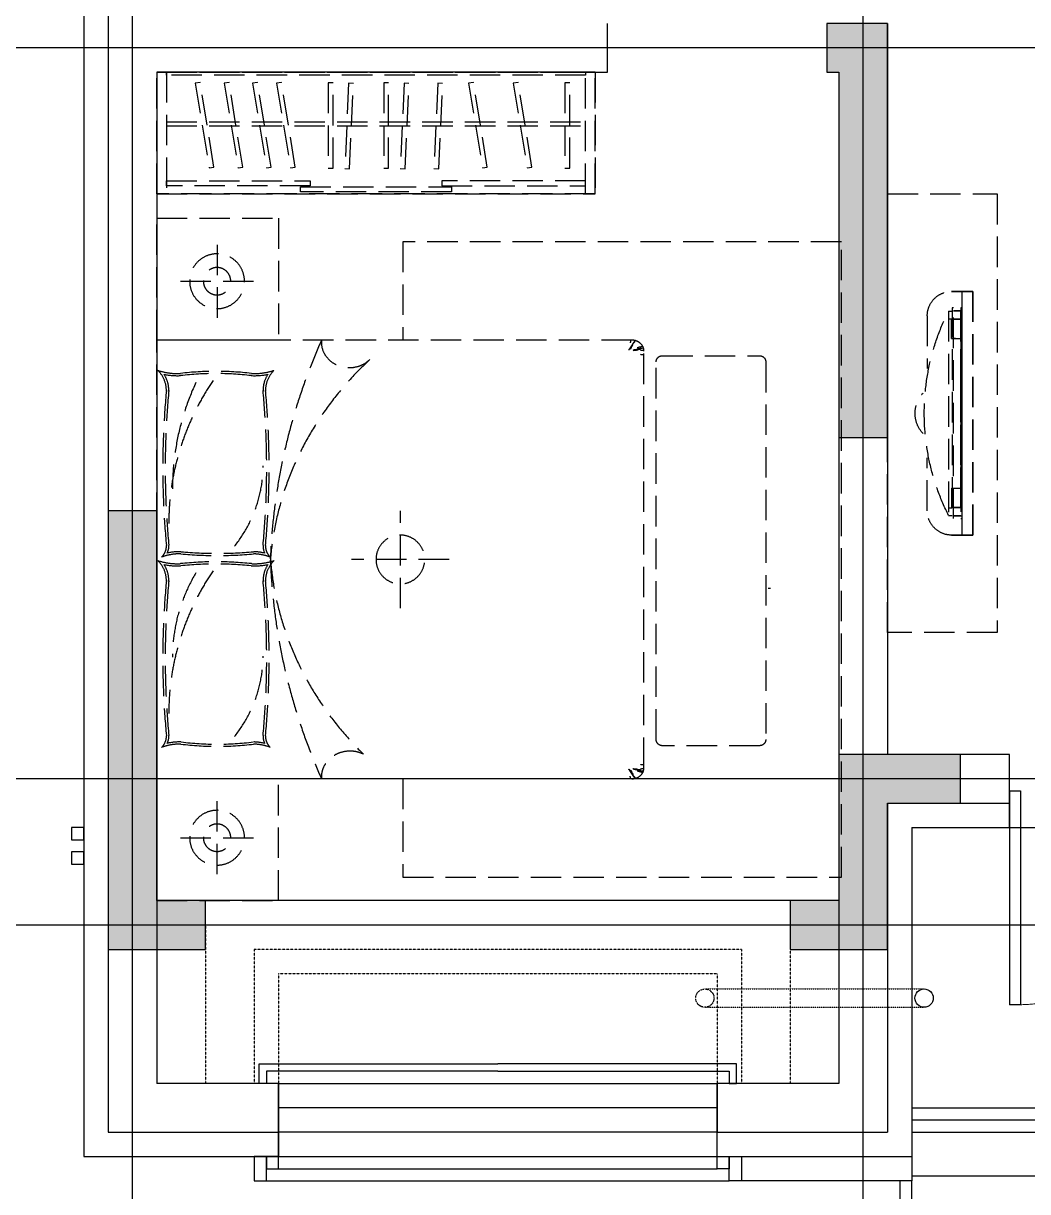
# Model space of a CAD drawing. Header units: millimetres. Extents: x -28014 to 297841, y -81741 to 47579.
# Drawn here: x 225741 to 229864, y -32653 to -27859 of the extents above; entities that cross this region are included whole.
import ezdxf

# ---------------------------------------------------------------- set-up
doc = ezdxf.new("R2010")
doc.units = ezdxf.units.MM
doc.header["$MEASUREMENT"] = 0
for name, pattern in [('__DASH', [0.35, 0.25, -0.1]), ('DASH', [0.35, 0.25, -0.1]), ('DOTE', [2.42, 2, -0.2, 0.02, -0.2])]:
    doc.linetypes.add(name, pattern=pattern)
for name, color, linetype in [('A-墙体-面层', 6, 'Continuous'), ('A-楼面-下部', 23, 'Continuous'), ('A-楼面-装饰', 41, 'Continuous'), ('A-结构-墙体', 171, 'Continuous'), ('A-给排水-设备', 132, 'Continuous'), ('A-轴网-轴网', 1, 'DOTE'), ('AR9-剪力墙（柱）填充', 250, 'Continuous'), ('AR9-剪力墙（柱）线', 6, 'Continuous'), ('AR9-墙线', 160, 'Continuous'), ('AR9-建筑幕墙（窗）', 12, 'Continuous'), ('AR9-阳台栏杆（天花隐）', 12, 'Continuous'), ('FC-平面高差线', 144, 'Continuous'), ('FF-活动家具', 51, 'Continuous'), ('FF-门', 20, 'Continuous'), ('SURFACE', 6, 'Continuous'), ('装饰', 152, 'Continuous')]:
    doc.layers.add(name, color=color, linetype=linetype)
doc.layers.add('A-注释-参考', color=242, linetype='Continuous', plot=False)

# ---------------------------------------------------------------- blocks, each defined once
blk = doc.blocks.new('1800电视柜')
at = {"layer": 'FF-活动家具', "linetype": '__DASH', "ltscale": 500}
for p, q in [((500, -163), (716.6, -163)), ((1300, -163), (1083.4, -163)), ((480.5, -250.7), (1319.5, -250.7)), ((480.5, -250.7), (480.5, -265.7)), ((512.3, -250.7), (512.3, -265.7)), ((592.8, -263), (512.3, -263)), ((1207.2, -263), (1287.7, -263)), ((1287.7, -250.7), (1287.7, -265.7)), ((1319.5, -250.7), (1319.5, -265.7)), ((1400, -306.4), (400, -306.4))]:
    blk.add_line(p, q, dxfattribs=at)
for points in [[(0, 0), (0, -450), (1800, -450), (1800, 0)], [(1332.5, -305.7), (467.5, -305.7), (467.5, -300.7), (1332.5, -300.7)]]:
    blk.add_lwpolyline(points, close=True, dxfattribs=at)
for points in [[(1400, -263), (1400, -350), (400, -350), (400, -263)], [(400, -263), (400, -350), (1400, -350), (1400, -263)]]:
    blk.add_lwpolyline(points, dxfattribs=at)
for centre, radius, start, end in [((900, -234), 121.2, 46.3591, 133.6409), ((500, -263), 100, 90, 180), ((900, -1080.6), 929.9, 63.1842, 116.8158), ((1300, -263), 100, 0, 90)]:
    blk.add_arc(centre, radius, start, end, dxfattribs=at)
for points, invisible_edges in [([(400, -344.2, -63), (400, -279, -73), (400, -306.4, -79.5), (400, -344.2, -63)], 13), ([(400, -279, 2.6), (400, -347, -21.2), (400, -306.4, 9.2), (400, -279, 2.6)], 11), ([(592.8, -263, -70.4), (592.8, -279, 2.6), (592.8, -263), (592.8, -263, -70.4)], 9), ([(592.8, -279, -73), (592.8, -279, 2.6), (592.8, -263, -70.4), (592.8, -279, -73)], 11), ([(592.8, -344.2, -63), (592.8, -279, -73), (592.8, -306.4, -79.5), (592.8, -344.2, -63)], 13), ([(1207.2, -344.2, -63), (1207.2, -263), (1207.2, -306.4, -79.5), (1207.2, -344.2, -63)], 13), ([(400, -306.4, 9.2), (400, -344.2, -7.4), (400, -333, 18.3), (400, -306.4, 9.2)], 11), ([(400, -344.2, -63), (400, -306.4, -79.5), (400, -333, -88.7), (400, -344.2, -63)], 13), ([(400, -333.4, -88), (400, -334.7, -89.7), (400, -333, -88.7), (400, -333.4, -88)], 9), ([(400, -334.7, 19.4), (400, -333.5, 17.5), (400, -333, 18.3), (400, -334.7, 19.4)], 9), ([(400, -333, 18.3), (400, -344.2, -7.4), (400, -339.4, 5.9), (400, -333, 18.3)], 9), ([(400, -344.2, -63), (400, -333, -88.7), (400, -339.4, -76.3), (400, -344.2, -63)], 9), ([(400, -333.9, -87.2), (400, -335.6, -88.2), (400, -333.4, -88), (400, -333.9, -87.2)], 11), ([(400, -335.6, 17.8), (400, -333.9, 16.8), (400, -333.5, 17.5), (400, -335.6, 17.8)], 13), ([(400, -336.1, 17), (400, -333.9, 16.8), (400, -335.6, 17.8), (400, -336.1, 17)], 11), ([(400, -336.1, 17), (400, -334.4, 16), (400, -333.9, 16.8), (400, -336.1, 17)], 13), ([(400, -334.3, -86.5), (400, -335.6, -88.2), (400, -333.9, -87.2), (400, -334.3, -86.5)], 11), ([(400, -334.3, -86.5), (400, -336.1, -87.4), (400, -335.6, -88.2), (400, -334.3, -86.5)], 13), ([(400, -334.7, -85.7), (400, -336.1, -87.4), (400, -334.3, -86.5), (400, -334.7, -85.7)], 11), ([(400, -336.1, 17), (400, -334.8, 15.2), (400, -334.4, 16), (400, -336.1, 17)], 13), ([(400, -335.6, 17.8), (400, -334.7, 19.4), (400, -335.2, 18.6), (400, -335.6, 17.8)], 9), ([(400, -334.7, -89.7), (400, -335.6, -88.2), (400, -335.2, -89), (400, -334.7, -89.7)], 9), ([(400, -335.1, -85), (400, -337, -85.8), (400, -334.7, -85.7), (400, -335.1, -85)], 11), ([(400, -337, 15.5), (400, -335.3, 14.4), (400, -334.8, 15.2), (400, -337, 15.5)], 13), ([(400, -335.6, -84.2), (400, -337, -85.8), (400, -335.1, -85), (400, -335.6, -84.2)], 11), ([(400, -337.4, 14.7), (400, -335.3, 14.4), (400, -337, 15.5), (400, -337.4, 14.7)], 11), ([(400, -337.4, 14.7), (400, -335.7, 13.6), (400, -335.3, 14.4), (400, -337.4, 14.7)], 13), ([(400, -336, -83.5), (400, -337.8, -84.3), (400, -335.6, -84.2), (400, -336, -83.5)], 11), ([(552.5, -300.7, 151.3), (467.5, -300.7, 611.3), (552.5, -300.7, 561.3), (552.5, -300.7, 151.3)], 11), ([(552.5, -300.7, 561.3), (750.6, -300.7, 611.3), (780.1, -300.7, 561.3), (552.5, -300.7, 561.3)], 9), ([(1051.3, -300.7, 101.3), (552.5, -300.7, 151.3), (1021.8, -300.7, 151.3), (1051.3, -300.7, 101.3)], 9), ([(750.6, -300.7, 611.3), (1247.5, -300.7, 561.3), (780.1, -300.7, 561.3), (750.6, -300.7, 611.3)], 9), ([(1247.5, -300.7, 151.3), (1051.3, -300.7, 101.3), (1021.8, -300.7, 151.3), (1247.5, -300.7, 151.3)], 9), ([(1247.5, -300.7, 561.3), (1332.5, -300.7, 611.3), (1247.5, -300.7, 151.3), (1247.5, -300.7, 561.3)], 11), ([(400, -337.4, 14.7), (400, -336.1, 12.8), (400, -335.7, 13.6), (400, -337.4, 14.7)], 13), ([(400, -336.4, -82.7), (400, -337.8, -84.3), (400, -336, -83.5), (400, -336.4, -82.7)], 11), ([(400, -336.1, -87.4), (400, -337, -85.8), (400, -336.5, -86.6), (400, -336.1, -87.4)], 9), ([(400, -337, 15.5), (400, -336.1, 17), (400, -336.5, 16.3), (400, -337, 15.5)], 9), ([(400, -338.2, 13.1), (400, -336.5, 12), (400, -336.1, 12.8), (400, -338.2, 13.1)], 13), ([(400, -336.4, -82.7), (400, -338.2, -83.5), (400, -337.8, -84.3), (400, -336.4, -82.7)], 13), ([(400, -336.7, -82), (400, -338.2, -83.5), (400, -336.4, -82.7), (400, -336.7, -82)], 11), ([(400, -338.2, 13.1), (400, -337, 11.2), (400, -336.5, 12), (400, -338.2, 13.1)], 13), ([(400, -337.1, -81.2), (400, -339, -81.9), (400, -336.7, -82), (400, -337.1, -81.2)], 11), ([(400, -337, -85.8), (400, -337.8, -84.3), (400, -337.4, -85.1), (400, -337, -85.8)], 9), ([(400, -339, 11.5), (400, -337.4, 10.4), (400, -337, 11.2), (400, -339, 11.5)], 13), ([(400, -337.5, -80.4), (400, -339, -81.9), (400, -337.1, -81.2), (400, -337.5, -80.4)], 11), ([(400, -338.2, 13.1), (400, -337.4, 14.7), (400, -337.8, 13.9), (400, -338.2, 13.1)], 9), ([(400, -339, 11.5), (400, -337.8, 9.6), (400, -337.4, 10.4), (400, -339, 11.5)], 13), ([(400, -337.9, -79.7), (400, -339.8, -80.3), (400, -337.5, -80.4), (400, -337.9, -79.7)], 11), ([(400, -339.8, 9.9), (400, -338.1, 8.8), (400, -337.8, 9.6), (400, -339.8, 9.9)], 13), ([(400, -338.2, -78.9), (400, -339.8, -80.3), (400, -337.9, -79.7), (400, -338.2, -78.9)], 11), ([(400, -339.8, 9.9), (400, -338.5, 7.9), (400, -338.1, 8.8), (400, -339.8, 9.9)], 13), ([(400, -339, 11.5), (400, -338.2, 13.1), (400, -338.6, 12.3), (400, -339, 11.5)], 9), ([(400, -338.2, -83.5), (400, -339, -81.9), (400, -338.6, -82.7), (400, -338.2, -83.5)], 9), ([(400, -338.6, -78.1), (400, -340.6, -78.6), (400, -338.2, -78.9), (400, -338.6, -78.1)], 11), ([(400, -340.6, 8.3), (400, -338.9, 7.1), (400, -338.5, 7.9), (400, -340.6, 8.3)], 13), ([(400, -339, -77.4), (400, -340.6, -78.6), (400, -338.6, -78.1), (400, -339, -77.4)], 11), ([(400, -340.9, 7.5), (400, -338.9, 7.1), (400, -340.6, 8.3), (400, -340.9, 7.5)], 11), ([(400, -340.9, 7.5), (400, -339.3, 6.3), (400, -338.9, 7.1), (400, -340.9, 7.5)], 13), ([(400, -339, -81.9), (400, -339.8, -80.3), (400, -339.4, -81.1), (400, -339, -81.9)], 9), ([(400, -339.8, 9.9), (400, -339, 11.5), (400, -339.4, 10.7), (400, -339.8, 9.9)], 9), ([(400, -339, -77.4), (400, -340.9, -77.8), (400, -340.6, -78.6), (400, -339, -77.4)], 13), ([(400, -339.3, -76.6), (400, -340.9, -77.8), (400, -339, -77.4), (400, -339.3, -76.6)], 11), ([(400, -340.9, 7.5), (400, -339.6, 5.5), (400, -339.3, 6.3), (400, -340.9, 7.5)], 13), ([(400, -339.6, -75.8), (400, -341.7, -76.2), (400, -339.3, -76.6), (400, -339.6, -75.8)], 11), ([(400, -341.7, 5.8), (400, -340, 4.6), (400, -339.6, 5.5), (400, -341.7, 5.8)], 13), ([(400, -340, -75), (400, -341.7, -76.2), (400, -339.6, -75.8), (400, -340, -75)], 11), ([(400, -340.6, 8.3), (400, -339.8, 9.9), (400, -340.2, 9.1), (400, -340.6, 8.3)], 9), ([(400, -339.8, -80.3), (400, -340.6, -78.6), (400, -340.2, -79.5), (400, -339.8, -80.3)], 9), ([(400, -342, 5), (400, -340, 4.6), (400, -341.7, 5.8), (400, -342, 5)], 11), ([(400, -342, 5), (400, -340.3, 3.8), (400, -340, 4.6), (400, -342, 5)], 13), ([(400, -340.3, -74.2), (400, -341.7, -76.2), (400, -340, -75), (400, -340.3, -74.2)], 11), ([(400, -340.6, -73.4), (400, -342.3, -74.5), (400, -340.3, -74.2), (400, -340.6, -73.4)], 11), ([(400, -342.7, 3.3), (400, -340.7, 3), (400, -340.3, 3.8), (400, -342.7, 3.3)], 13), ([(400, -340.9, -72.6), (400, -342.3, -74.5), (400, -340.6, -73.4), (400, -340.9, -72.6)], 11), ([(400, -342.7, 3.3), (400, -341, 2.1), (400, -340.7, 3), (400, -342.7, 3.3)], 13), ([(400, -341.7, 5.8), (400, -340.9, 7.5), (400, -341.3, 6.6), (400, -341.7, 5.8)], 9), ([(400, -340.9, -77.8), (400, -341.7, -76.2), (400, -341.3, -77), (400, -340.9, -77.8)], 9), ([(400, -341.2, -71.8), (400, -343, -72.9), (400, -340.9, -72.6), (400, -341.2, -71.8)], 11), ([(400, -343.3, 1.7), (400, -341.3, 1.3), (400, -341, 2.1), (400, -343.3, 1.7)], 13), ([(400, -341.6, -71), (400, -343, -72.9), (400, -341.2, -71.8), (400, -341.6, -71)], 11), ([(400, -343.3, 1.7), (400, -341.6, 0.4), (400, -341.3, 1.3), (400, -343.3, 1.7)], 13), ([(400, -341.8, -70.2), (400, -343.6, -71.2), (400, -341.6, -71), (400, -341.8, -70.2)], 11), ([(400, -343.9, 0), (400, -342, -0.4), (400, -341.6, 0.4), (400, -343.9, 0)], 13), ([(400, -341.7, -76.2), (400, -342.3, -74.5), (400, -342, -75.4), (400, -341.7, -76.2)], 9), ([(400, -341.8, -70.2), (400, -343.9, -70.3), (400, -343.6, -71.2), (400, -341.8, -70.2)], 13), ([(400, -342.1, -69.4), (400, -343.9, -70.3), (400, -341.8, -70.2), (400, -342.1, -69.4)], 11), ([(400, -342.7, 3.3), (400, -342, 5), (400, -342.3, 4.2), (400, -342.7, 3.3)], 9), ([(400, -343.9, 0), (400, -342.3, -1.3), (400, -342, -0.4), (400, -343.9, 0)], 13), ([(400, -342.4, -68.6), (400, -343.9, -70.3), (400, -342.1, -69.4), (400, -342.4, -68.6)], 11), ([(400, -342.3, -74.5), (400, -343, -72.9), (400, -342.7, -73.7), (400, -342.3, -74.5)], 9), ([(400, -344.5, -1.7), (400, -342.5, -2.1), (400, -342.3, -1.3), (400, -344.5, -1.7)], 13), ([(400, -342.7, -67.8), (400, -344.5, -68.6), (400, -342.4, -68.6), (400, -342.7, -67.8)], 11), ([(400, -344.5, -1.7), (400, -342.8, -3), (400, -342.5, -2.1), (400, -344.5, -1.7)], 13), ([(400, -343.3, 1.7), (400, -342.7, 3.3), (400, -343, 2.5), (400, -343.3, 1.7)], 9), ([(400, -342.7, -67.8), (400, -344.8, -67.8), (400, -344.5, -68.6), (400, -342.7, -67.8)], 13), ([(400, -343, -67), (400, -344.8, -67.8), (400, -342.7, -67.8), (400, -343, -67)], 11), ([(400, -344.8, -2.6), (400, -342.8, -3), (400, -344.5, -1.7), (400, -344.8, -2.6)], 11), ([(400, -344.8, -2.6), (400, -343.1, -3.8), (400, -342.8, -3), (400, -344.8, -2.6)], 13), ([(400, -343, -72.9), (400, -343.6, -71.2), (400, -343.3, -72), (400, -343, -72.9)], 9), ([(400, -343.2, -66.2), (400, -344.8, -67.8), (400, -343, -67), (400, -343.2, -66.2)], 11), ([(400, -345.3, -4.3), (400, -343.4, -4.7), (400, -343.1, -3.8), (400, -345.3, -4.3)], 13), ([(400, -343.5, -65.4), (400, -345.3, -66.1), (400, -343.2, -66.2), (400, -343.5, -65.4)], 11), ([(400, -343.9, 0), (400, -343.3, 1.7), (400, -343.6, 0.8), (400, -343.9, 0)], 9), ([(400, -345.3, -4.3), (400, -343.6, -5.6), (400, -343.4, -4.7), (400, -345.3, -4.3)], 13), ([(400, -343.7, -64.6), (400, -345.3, -66.1), (400, -343.5, -65.4), (400, -343.7, -64.6)], 11), ([(400, -345.6, -5.1), (400, -343.9, -6.4), (400, -343.6, -5.6), (400, -345.6, -5.1)], 13), ([(400, -344, -63.7), (400, -345.9, -64.4), (400, -343.7, -64.6), (400, -344, -63.7)], 11), ([(400, -344.5, -1.7), (400, -343.9, 0), (400, -344.2, -0.9), (400, -344.5, -1.7)], 9), ([(400, -343.9, -70.3), (400, -344.5, -68.6), (400, -344.2, -69.5), (400, -343.9, -70.3)], 9), ([(400, -346.1, -6.9), (400, -344.2, -7.3), (400, -343.9, -6.4), (400, -346.1, -6.9)], 13), ([(400, -344.2, -62.9), (400, -345.9, -64.4), (400, -344, -63.7), (400, -344.2, -62.9)], 11), ([(400, -344.4, -62.1), (400, -346.3, -62.6), (400, -344.2, -62.9), (400, -344.4, -62.1)], 11), ([(400, -346.1, -6.9), (400, -344.4, -8.2), (400, -344.2, -7.3), (400, -346.1, -6.9)], 13), ([(400, -344.6, -61.3), (400, -346.3, -62.6), (400, -344.4, -62.1), (400, -344.6, -61.3)], 11), ([(400, -346.6, -8.6), (400, -344.6, -9.1), (400, -344.4, -8.2), (400, -346.6, -8.6)], 13), ([(400, -344.8, -60.4), (400, -346.8, -60.9), (400, -344.6, -61.3), (400, -344.8, -60.4)], 11), ([(400, -346.6, -8.6), (400, -344.9, -9.9), (400, -344.6, -9.1), (400, -346.6, -8.6)], 13), ([(400, -345.1, -59.6), (400, -346.8, -60.9), (400, -344.8, -60.4), (400, -345.1, -59.6)], 11), ([(400, -346.8, -9.5), (400, -345.1, -10.8), (400, -344.9, -9.9), (400, -346.8, -9.5)], 13)]:
    blk.add_3dface(points, dxfattribs=dict(at, invisible_edges=invisible_edges))
for points in [[(467.5, -270.7, 57.3), (467.5, -265.7, 57.3), (1332.5, -265.7, 57.3), (1332.5, -270.7, 57.3)], [(479.5, -300.7, 117.3), (479.5, -270.7, 117.3), (479.5, -270.7, 595.3), (479.5, -300.7, 595.3)], [(513.3, -300.7, 117.3), (513.3, -270.7, 117.3), (513.3, -270.7, 595.3), (513.3, -300.7, 595.3)], [(1286.7, -300.7, 117.3), (1286.7, -270.7, 117.3), (1286.7, -270.7, 595.3), (1286.7, -300.7, 595.3)], [(1320.5, -300.7, 117.3), (1320.5, -270.7, 117.3), (1320.5, -270.7, 595.3), (1320.5, -300.7, 595.3)], [(479.5, -300.7, 117.3), (1320.5, -300.7, 117.3), (1320.5, -300.7, 595.3), (479.5, -300.7, 595.3)]]:
    blk.add_3dface(points, dxfattribs=at)
blk = doc.blocks.new('g1')
at = {"linetype": '__DASH', "ltscale": 500}
for p, q in [((40, 500), (0, 500)), ((0, 500), (0, 0)), ((0, 0), (0, 500)), ((0, 500), (1800, 500)), ((1800, 500), (0, 500)), ((0, 500), (0, 0)), ((40, 0), (40, 500)), ((1210, 491.7), (590, 491.7)), ((590, 491.7), (590, 470.8)), ((1210, 470.8), (1210, 491.7)), ((1800, 500), (1760, 500)), ((1760, 500), (1760, 0)), ((1800, 0), (1800, 500)), ((1800, 500), (1800, 0)), ((1800, 0), (1800, 500)), ((630, 466.7), (40, 466.7)), ((40, 466.7), (40, 445.8)), ((40, 445.8), (630, 445.8)), ((590, 470.8), (1210, 470.8)), ((630, 445.8), (630, 466.7)), ((1170, 445.8), (1170, 466.7)), ((1170, 466.7), (1760, 466.7)), ((1760, 445.8), (1170, 445.8)), ((1760, 466.7), (1760, 445.8)), ((0, 0), (40, 0)), ((1800, 0), (0, 0)), ((0, 0), (1800, 0)), ((40, 12.5), (40, 0)), ((1760, 12.5), (40, 12.5)), ((40, 0), (1760, 0)), ((1760, 0), (1760, 12.5)), ((1760, 0), (1800, 0))]:
    blk.add_line(p, q, dxfattribs=at)
at = {"color": 8, "linetype": '__DASH', "ltscale": 500}
for p, q in [((158.1, 45.4), (215, 392.2)), ((234.8, 390), (177.9, 43.2)), ((215, 392.2), (234.8, 390)), ((276.9, 45.4), (333.7, 392.2)), ((353.5, 390), (296.7, 43.2)), ((333.7, 392.2), (353.5, 390)), ((393.4, 45.4), (450.2, 392.2)), ((470, 390), (413.2, 43.2)), ((450.2, 392.2), (470, 390)), ((492, 45.4), (548.8, 392.2)), ((568.6, 390), (511.8, 43.2)), ((548.8, 392.2), (568.6, 390)), ((703.7, 393.8), (723.7, 393.8)), ((703.7, 43.8), (703.7, 393.8)), ((723.7, 393.8), (723.7, 43.8)), ((771.9, 395.7), (791.8, 396.3)), ((787.4, 46), (771.9, 395.7)), ((791.8, 396.3), (807.4, 46.6)), ((931.6, 393.8), (951.6, 393.8)), ((931.6, 43.8), (931.6, 393.8)), ((951.6, 393.8), (951.6, 43.8)), ((999.8, 395.7), (1019.8, 396.3)), ((1015.3, 46), (999.8, 395.7)), ((1019.8, 396.3), (1035.3, 46.6)), ((1137.8, 395.7), (1157.8, 396.3)), ((1153.3, 46), (1137.8, 395.7)), ((1157.8, 396.3), (1173.3, 46.6)), ((1280.2, 45.4), (1337, 392.2)), ((1356.8, 390), (1300, 43.2)), ((1337, 392.2), (1356.8, 390)), ((1463.6, 45.4), (1520.4, 392.2)), ((1540.2, 390), (1483.4, 43.2)), ((1520.4, 392.2), (1540.2, 390)), ((1675.3, 393.8), (1695.3, 393.8)), ((1675.3, 43.8), (1675.3, 393.8)), ((1695.3, 393.8), (1695.3, 43.8)), ((40, 220.8), (1760, 220.8)), ((40, 204.2), (1760, 204.2)), ((177.9, 43.2), (158.1, 45.4)), ((296.7, 43.2), (276.9, 45.4)), ((413.2, 43.2), (393.4, 45.4)), ((511.8, 43.2), (492, 45.4)), ((723.7, 43.8), (703.7, 43.8)), ((807.4, 46.6), (787.4, 46)), ((951.6, 43.8), (931.6, 43.8)), ((1035.3, 46.6), (1015.3, 46)), ((1173.3, 46.6), (1153.3, 46)), ((1300, 43.2), (1280.2, 45.4)), ((1483.4, 43.2), (1463.6, 45.4)), ((1695.3, 43.8), (1675.3, 43.8))]:
    blk.add_line(p, q, dxfattribs=at)
blk = doc.blocks.new('jj54')
at = {"layer": 'FF-活动家具', "linetype": '__DASH', "ltscale": 500}
for p, q in [((-247.6, -108.2), (-247.6, -408.2)), ((-97.6, -258.2), (-397.6, -258.2)), ((-1950, -500), (0, -500)), ((0, -2300), (0, -500)), ((-2075, -564.1), (-2475, -564.1)), ((-2000, -2255), (-2000, -545)), ((-1991.5, -541.6), (-1999.9, -541.7)), ((-1999.9, -541.7), (-1998.3, -541.7)), ((-1989.9, -541.5), (-1991.5, -541.6)), ((-1986.9, -540.8), (-1989.9, -541.5)), ((-1983.6, -537.6), (-1986.9, -540.8)), ((-1980.9, -537.6), (-1983.6, -537.6)), ((-1975.2, -540.2), (-1980.9, -537.6)), ((-1971, -539.7), (-1975.2, -540.2)), ((-1969.9, -540.9), (-1971, -539.7)), ((-1965.9, -541.5), (-1969.9, -540.9)), ((-1957.5, -542.5), (-1965.9, -541.5)), ((-1955.9, -541.6), (-1957.5, -542.5)), ((-1957.5, -542.5), (-1957.5, -542.5)), ((-1956.5, -539.7), (-1955.9, -541.6)), ((-2500, -589.1), (-2500, -2139.1)), ((-2050, -2139.1), (-2050, -589.1)), ((-2520, -1518.4), (-2510.4, -1518.4)), ((-2475, -2164.1), (-2075, -2164.1)), ((-1991.5, -2258.4), (-1999.9, -2258.3)), ((-1999.9, -2258.3), (-1998.3, -2258.3)), ((-1989.9, -2258.5), (-1991.5, -2258.4)), ((-1986.9, -2259.2), (-1989.9, -2258.5)), ((-1983.6, -2262.4), (-1986.9, -2259.2)), ((-1980.9, -2262.4), (-1983.6, -2262.4)), ((-1975.2, -2259.8), (-1980.9, -2262.4)), ((-1971, -2260.3), (-1975.2, -2259.8)), ((-1969.9, -2259.1), (-1971, -2260.3)), ((-1965.9, -2258.5), (-1969.9, -2259.1)), ((-1957.5, -2257.5), (-1965.9, -2258.5)), ((-1955.9, -2258.4), (-1957.5, -2257.5)), ((-1957.5, -2257.5), (-1957.5, -2257.5)), ((-1956.5, -2260.3), (-1955.9, -2258.4)), ((-1950, -2300), (0, -2300)), ((-247.6, -2691.8), (-247.6, -2391.8)), ((-97.6, -2541.8), (-397.6, -2541.8))]:
    blk.add_line(p, q, dxfattribs=at)
for points in [[(0, 0), (-500, 0), (-500, -500), (0, -500)], [(0, -2800), (-500, -2800), (-500, -2300), (0, -2300)]]:
    blk.add_lwpolyline(points, close=True, dxfattribs=at)
for points in [[(-1010.4, -2300), (-1010.4, -2703.8), (-2810.4, -2703.8), (-2810.4, -96.2), (-1010.4, -96.2), (-1010.4, -500)], [(-1994.8, -525), (-1993.2, -525.7), (-1991.7, -526.2), (-1990.4, -526.8), (-1989.1, -527.2), (-1987.9, -527.6), (-1986.8, -527.9), (-1985.8, -528.1), (-1984.9, -528.3), (-1984.1, -528.4), (-1983.3, -528.5), (-1982.6, -528.7), (-1981.9, -528.8), (-1981.2, -529), (-1980.6, -529.1), (-1980, -529.3), (-1979.5, -529.5), (-1978.9, -529.6), (-1978.3, -529.9), (-1977.5, -530.1), (-1976.7, -530.4), (-1975.8, -530.7), (-1974.8, -531), (-1973.7, -531.4), (-1972.5, -531.8)], [(-1961, -504.9), (-1960.4, -505.7), (-1959.8, -506.4), (-1959.3, -507.1), (-1958.8, -507.7), (-1958.4, -508.3), (-1958, -508.8), (-1957.7, -509.3), (-1957.5, -509.7), (-1957.3, -510.1), (-1957.1, -510.5), (-1956.9, -510.9), (-1956.7, -511.3), (-1956.5, -511.6), (-1956.2, -512), (-1956, -512.4), (-1955.7, -512.7), (-1955.5, -513.1), (-1955.2, -513.4), (-1955, -513.8), (-1954.7, -514.2), (-1954.4, -514.6), (-1954.2, -515), (-1953.9, -515.4), (-1953.6, -515.8), (-1953.3, -516.2), (-1953, -516.7), (-1952.6, -517.2), (-1952.2, -517.8), (-1951.8, -518.4), (-1951.4, -519), (-1951, -519.7), (-1950.5, -520.4), (-1950.1, -521.1), (-1949.6, -521.8), (-1949.2, -522.4), (-1948.8, -523.1), (-1948.4, -523.6), (-1948, -524.2), (-1947.6, -524.7), (-1947.2, -525.2), (-1946.8, -525.7), (-1946.5, -526.2), (-1946.1, -526.7), (-1945.8, -527.2), (-1945.5, -527.6), (-1945.2, -528.1), (-1944.9, -528.6), (-1944.6, -529), (-1944.3, -529.5), (-1944, -530), (-1943.7, -530.5), (-1943.4, -531), (-1943.1, -531.5), (-1942.8, -532.1), (-1942.5, -532.6), (-1942.2, -533.2), (-1941.9, -533.7), (-1941.6, -534.3), (-1941.3, -534.8), (-1940.9, -535.3), (-1940.5, -535.7), (-1940.2, -536.1), (-1939.8, -536.5), (-1939.4, -536.9), (-1939, -537.2), (-1938.6, -537.6), (-1938.4, -537.9), (-1938.2, -538.2), (-1938, -538.5), (-1938, -538.9), (-1937.9, -539.2), (-1938, -539.4), (-1938.1, -539.7), (-1938.2, -539.8), (-1938.4, -539.8), (-1938.5, -539.7), (-1938.8, -539.4), (-1939, -539.1), (-1939.3, -538.6), (-1939.7, -538), (-1940, -537.4), (-1940.5, -536.9), (-1941, -536.3), (-1941.6, -535.9), (-1942.3, -535.5), (-1943, -535.1), (-1943.8, -534.8), (-1944.7, -534.6), (-1945.5, -534.3), (-1946.3, -534), (-1946.9, -533.6), (-1947.4, -533.1), (-1947.8, -532.6), (-1948.1, -532), (-1948.3, -531.3), (-1948.4, -530.5), (-1948.4, -529.7), (-1948.6, -529), (-1948.8, -528.2), (-1949.1, -527.4), (-1949.5, -526.7), (-1950, -526), (-1950.5, -525.2), (-1951.1, -524.5), (-1951.8, -523.8), (-1952.3, -523.1), (-1952.8, -522.3), (-1953.2, -521.5), (-1953.6, -520.6), (-1953.9, -519.7), (-1954.1, -518.8), (-1954.3, -517.9), (-1954.4, -517), (-1954.5, -516.2), (-1954.7, -515.4), (-1954.9, -514.7), (-1955.1, -514.1), (-1955.3, -513.6), (-1955.5, -513.1), (-1955.7, -512.7), (-1956, -512.4), (-1956.3, -512), (-1956.5, -511.7), (-1956.8, -511.4), (-1957.2, -511.1), (-1957.5, -510.8), (-1957.8, -510.5), (-1958.2, -510.2), (-1958.6, -510), (-1958.9, -509.7), (-1959.2, -509.4), (-1959.6, -509.1), (-1959.9, -508.8), (-1960.2, -508.5), (-1960.5, -508.2), (-1960.7, -507.9), (-1961, -507.6), (-1961.4, -507.3), (-1961.7, -506.9), (-1962.1, -506.6), (-1962.6, -506.2), (-1963.1, -505.8), (-1963.6, -505.4), (-1964.2, -504.9)], [(-1947, -500), (-1946.3, -500.7), (-1945.8, -501.4), (-1945.3, -502), (-1945, -502.6), (-1944.7, -503.1), (-1944.5, -503.6), (-1944.4, -503.9), (-1944.3, -504.3), (-1944.3, -504.6), (-1944.3, -504.9), (-1944.3, -505.2), (-1944.3, -505.5), (-1944.3, -505.9), (-1944.3, -506.2), (-1944.3, -506.6), (-1944.3, -507), (-1944.3, -507.3), (-1944.3, -507.7), (-1944.2, -508.1), (-1944.1, -508.4), (-1944, -508.7), (-1943.9, -509.1), (-1943.7, -509.4), (-1943.6, -509.7), (-1943.4, -509.9), (-1943.2, -510.2), (-1943.1, -510.4), (-1943, -510.6), (-1942.9, -510.7), (-1942.9, -510.8), (-1942.8, -510.8), (-1942.8, -510.9)], [(-1985.3, -557.9), (-1986.5, -558.2), (-1987.6, -558.4), (-1988.6, -558.7), (-1989.6, -558.9), (-1990.5, -559), (-1991.3, -559.1), (-1992, -559.2), (-1992.6, -559.2), (-1993.3, -559.2), (-1994, -559.2), (-1994.8, -559.2), (-1995.7, -559.2), (-1996.7, -559.2), (-1997.7, -559.2), (-1998.8, -559.2), (-2000, -559.2)], [(-1956.5, -539.7), (-1960.7, -539), (-1964.4, -538.4), (-1967.5, -537.8), (-1970.2, -537.3), (-1972.4, -536.8), (-1974.1, -536.4), (-1975.3, -536), (-1976, -535.6), (-1976.4, -535.4), (-1976.8, -535.1), (-1977.3, -534.9), (-1977.8, -534.7), (-1978.2, -534.5), (-1978.7, -534.4), (-1979.2, -534.3), (-1979.7, -534.2), (-1980.2, -534.2), (-1980.7, -534.1), (-1981.2, -534.1), (-1981.8, -534), (-1982.4, -533.9), (-1983, -533.9), (-1983.6, -533.8), (-1984.2, -533.7), (-1985, -533.6), (-1986, -533.4), (-1987.3, -533.3), (-1988.9, -533), (-1990.7, -532.7), (-1992.8, -532.4), (-1995.1, -532), (-1997.7, -531.6)], [(-1000, -1600), (-1000, -1200)], [(-1200, -1400), (-800, -1400)], [(-1985.3, -2242.1), (-1986.5, -2241.8), (-1987.6, -2241.6), (-1988.6, -2241.3), (-1989.6, -2241.1), (-1990.5, -2241), (-1991.3, -2240.9), (-1992, -2240.8), (-1992.6, -2240.8), (-1993.3, -2240.8), (-1994, -2240.8), (-1994.8, -2240.8), (-1995.7, -2240.8), (-1996.7, -2240.8), (-1997.7, -2240.8), (-1998.8, -2240.8), (-2000, -2240.8)], [(-1956.5, -2260.3), (-1960.7, -2261), (-1964.4, -2261.6), (-1967.5, -2262.2), (-1970.2, -2262.7), (-1972.4, -2263.2), (-1974.1, -2263.6), (-1975.3, -2264), (-1976, -2264.4), (-1976.4, -2264.6), (-1976.8, -2264.9), (-1977.3, -2265.1), (-1977.8, -2265.3), (-1978.2, -2265.5), (-1978.7, -2265.6), (-1979.2, -2265.7), (-1979.7, -2265.8), (-1980.2, -2265.8), (-1980.7, -2265.9), (-1981.2, -2265.9), (-1981.8, -2266), (-1982.4, -2266.1), (-1983, -2266.1), (-1983.6, -2266.2), (-1984.2, -2266.3), (-1985, -2266.4), (-1986, -2266.6), (-1987.3, -2266.7), (-1988.9, -2267), (-1990.7, -2267.3), (-1992.8, -2267.6), (-1995.1, -2268), (-1997.7, -2268.4)], [(-1994.8, -2275), (-1993.2, -2274.3), (-1991.7, -2273.8), (-1990.4, -2273.2), (-1989.1, -2272.8), (-1987.9, -2272.4), (-1986.8, -2272.1), (-1985.8, -2271.9), (-1984.9, -2271.7), (-1984.1, -2271.6), (-1983.3, -2271.5), (-1982.6, -2271.3), (-1981.9, -2271.2), (-1981.2, -2271), (-1980.6, -2270.9), (-1980, -2270.7), (-1979.5, -2270.5), (-1978.9, -2270.4), (-1978.3, -2270.1), (-1977.5, -2269.9), (-1976.7, -2269.6), (-1975.8, -2269.3), (-1974.8, -2269), (-1973.7, -2268.6), (-1972.5, -2268.2)], [(-1961, -2295.1), (-1960.4, -2294.3), (-1959.8, -2293.6), (-1959.3, -2292.9), (-1958.8, -2292.3), (-1958.4, -2291.7), (-1958, -2291.2), (-1957.7, -2290.7), (-1957.5, -2290.3), (-1957.3, -2289.9), (-1957.1, -2289.5), (-1956.9, -2289.1), (-1956.7, -2288.7), (-1956.5, -2288.4), (-1956.2, -2288), (-1956, -2287.6), (-1955.7, -2287.3), (-1955.5, -2286.9), (-1955.2, -2286.6), (-1955, -2286.2), (-1954.7, -2285.8), (-1954.4, -2285.4), (-1954.2, -2285), (-1953.9, -2284.6), (-1953.6, -2284.2), (-1953.3, -2283.8), (-1953, -2283.3), (-1952.6, -2282.8), (-1952.2, -2282.2), (-1951.8, -2281.6), (-1951.4, -2281), (-1951, -2280.3), (-1950.5, -2279.6), (-1950.1, -2278.9), (-1949.6, -2278.2), (-1949.2, -2277.6), (-1948.8, -2276.9), (-1948.4, -2276.4), (-1948, -2275.8), (-1947.6, -2275.3), (-1947.2, -2274.8), (-1946.8, -2274.3), (-1946.5, -2273.8), (-1946.1, -2273.3), (-1945.8, -2272.8), (-1945.5, -2272.4), (-1945.2, -2271.9), (-1944.9, -2271.4), (-1944.6, -2271), (-1944.3, -2270.5), (-1944, -2270), (-1943.7, -2269.5), (-1943.4, -2269), (-1943.1, -2268.5), (-1942.8, -2267.9), (-1942.5, -2267.4), (-1942.2, -2266.8), (-1941.9, -2266.3), (-1941.6, -2265.7), (-1941.3, -2265.2), (-1940.9, -2264.7), (-1940.5, -2264.3), (-1940.2, -2263.9), (-1939.8, -2263.5), (-1939.4, -2263.1), (-1939, -2262.8), (-1938.6, -2262.4), (-1938.4, -2262.1), (-1938.2, -2261.8), (-1938, -2261.5), (-1938, -2261.1), (-1937.9, -2260.8), (-1938, -2260.6), (-1938.1, -2260.3), (-1938.2, -2260.2), (-1938.4, -2260.2), (-1938.5, -2260.3), (-1938.8, -2260.6), (-1939, -2260.9), (-1939.3, -2261.4), (-1939.7, -2262), (-1940, -2262.6), (-1940.5, -2263.1), (-1941, -2263.7), (-1941.6, -2264.1), (-1942.3, -2264.5), (-1943, -2264.9), (-1943.8, -2265.2), (-1944.7, -2265.4), (-1945.5, -2265.7), (-1946.3, -2266), (-1946.9, -2266.4), (-1947.4, -2266.9), (-1947.8, -2267.4), (-1948.1, -2268), (-1948.3, -2268.7), (-1948.4, -2269.5), (-1948.4, -2270.3), (-1948.6, -2271), (-1948.8, -2271.8), (-1949.1, -2272.6), (-1949.5, -2273.3), (-1950, -2274), (-1950.5, -2274.8), (-1951.1, -2275.5), (-1951.8, -2276.2), (-1952.3, -2276.9), (-1952.8, -2277.7), (-1953.2, -2278.5), (-1953.6, -2279.4), (-1953.9, -2280.3), (-1954.1, -2281.2), (-1954.3, -2282.1), (-1954.4, -2283), (-1954.5, -2283.8), (-1954.7, -2284.6), (-1954.9, -2285.3), (-1955.1, -2285.9), (-1955.3, -2286.4), (-1955.5, -2286.9), (-1955.7, -2287.3), (-1956, -2287.6), (-1956.3, -2288), (-1956.5, -2288.3), (-1956.8, -2288.6), (-1957.2, -2288.9), (-1957.5, -2289.2), (-1957.8, -2289.5), (-1958.2, -2289.8), (-1958.6, -2290), (-1958.9, -2290.3), (-1959.2, -2290.6), (-1959.6, -2290.9), (-1959.9, -2291.2), (-1960.2, -2291.5), (-1960.5, -2291.8), (-1960.7, -2292.1), (-1961, -2292.4), (-1961.4, -2292.7), (-1961.7, -2293.1), (-1962.1, -2293.4), (-1962.6, -2293.8), (-1963.1, -2294.2), (-1963.6, -2294.6), (-1964.2, -2295.1)], [(-1947, -2300), (-1946.3, -2299.3), (-1945.8, -2298.6), (-1945.3, -2298), (-1945, -2297.4), (-1944.7, -2296.9), (-1944.5, -2296.4), (-1944.4, -2296.1), (-1944.3, -2295.7), (-1944.3, -2295.4), (-1944.3, -2295.1), (-1944.3, -2294.8), (-1944.3, -2294.5), (-1944.3, -2294.1), (-1944.3, -2293.8), (-1944.3, -2293.4), (-1944.3, -2293), (-1944.3, -2292.7), (-1944.3, -2292.3), (-1944.2, -2291.9), (-1944.1, -2291.6), (-1944, -2291.3), (-1943.9, -2290.9), (-1943.7, -2290.6), (-1943.6, -2290.3), (-1943.4, -2290.1), (-1943.2, -2289.8), (-1943.1, -2289.6), (-1943, -2289.4), (-1942.9, -2289.3), (-1942.9, -2289.2), (-1942.8, -2289.2), (-1942.8, -2289.1)]]:
    blk.add_lwpolyline(points, dxfattribs=at)
for centre, radius in [((-247.6, -258.2), 112.5), ((-247.6, -258.2), 56.2), ((-1000, -1400), 100), ((-247.6, -2541.8), 112.5), ((-247.6, -2541.8), 56.2)]:
    blk.add_circle(centre, radius, dxfattribs=at)
for centre, start, end in [((-2475, -589.1), 90, 180), ((-2075, -589.1), 0, 90), ((-2475, -2139.1), 180, 270), ((-2075, -2139.1), 270, 0)]:
    blk.add_arc(centre, 25, start, end, dxfattribs=at)
at = {"layer": 'FF-活动家具', "linetype": '__DASH', "ltscale": 500, "extrusion": (0, 0, -1)}
for centre, major_axis, start_param, end_param in [((-1950, -545), (-50, 0), 0, 1.570796), ((-790.6, -509.4), (-114.7, 0), 3.05043, 5.534538), ((-3407.1, -1486), (2942.3, 0), -0.381534, -0.027787), ((-1918.4, -1492.5), (-1455.4, 0), 2.37052, 3.074593), ((-402.2, -434.2), (-225.2, 0), 4.65173, 5.06992), ((-583.8, -706.2), (-137.5, 0), 2.415817, 3.168692), ((-402.2, -434.2), (235.1, 0), 1.510137, 1.801706), ((-583.8, -706.2), (-147.4, 0), 2.620589, 3.168692), ((-243, -1654.4), (-1140.4, 0), 1.442829, 1.698764), ((-243, -1654.4), (-1130.4, 0), 1.442829, 1.698764), ((-1297.4, -1248.8), (1247.9, 0), -0.546369, 0.002609), ((-83.8, -434.2), (-235.1, 0), 4.48148, 4.773048), ((-83.8, -434.2), (225.2, 0), 1.213266, 1.631455), ((97.9, -706.2), (-147.4, 0), -0.0271, 0.521004), ((97.9, -706.2), (137.5, 0), 3.114493, 3.867368), ((3688.1, -1024.5), (4149.5, 0), 3.056379, 3.226949), ((3688.1, -1024.5), (-4139.5, 0), -0.085213, 0.085356), ((-1324, -1107.8), (-1259.4, 0), 2.749189, 3.143145), ((-4174.1, -1024.5), (4139.5, 0), -0.085356, 0.085213), ((-4174.1, -1024.5), (4149.5, 0), -0.085356, 0.085213), ((193.8, -1016.2), (630.3, 0), 2.52133, 3.141593), ((-522.1, -1344.5), (-85.7, 0), 3.110155, 3.533047), ((36.1, -1344.5), (85.7, 0), 2.750138, 3.17303), ((-3407.1, -1314), (2942.3, 0), 0.027787, 0.381534), ((-522.1, -1344.5), (75.8, 0), -0.031437, 0.73549), ((-392.3, -1549.4), (-191.6, 0), 1.176313, 1.542737), ((-392.3, -1549.4), (201.5, 0), 4.458416, 4.68433), ((-248.4, -63.7), (1466.9, 0), 1.468847, 1.672745), ((-248.4, -63.7), (-1456.9, 0), 4.61044, 4.814338), ((-93.7, -1549.4), (201.5, 0), 4.68433, 4.966362), ((-93.7, -1549.4), (-191.6, 0), 1.542737, 1.96528), ((36.1, -1344.5), (-75.8, 0), -0.73549, 0.031437), ((-1930.5, -1306.8), (1467.5, 0), 0.066959, 0.741402), ((-402.2, -1214.8), (-225.2, 0), 4.65173, 5.06992), ((-583.8, -1486.8), (-137.5, 0), 2.415817, 3.168692), ((-402.2, -1214.8), (235.1, 0), 1.510137, 1.801706), ((-583.8, -1486.8), (147.4, 0), -0.521004, 0.0271), ((-243, -2553.6), (-1271.2, 0), 1.456058, 1.685535), ((-243, -2553.6), (1261.2, 0), 4.597651, 4.827127), ((-83.8, -1214.8), (-235.1, 0), 4.48148, 4.773048), ((-83.8, -1214.8), (225.2, 0), 1.213266, 1.631455), ((97.9, -1486.8), (-147.4, 0), -0.0271, 0.521004), ((97.9, -1486.8), (137.5, 0), 3.114493, 3.867368), ((-1297.4, -2029.5), (1247.9, 0), -0.546369, 0.002609), ((-878.9, -1799.8), (814.4, 0), -0.489742, 0.000614), ((3688.1, -1805.2), (4149.5, 0), 3.056379, 3.226949), ((3688.1, -1805.2), (4139.5, 0), 3.056379, 3.226949), ((-4174.1, -1805.2), (4139.5, 0), -0.085356, 0.085213), ((-4174.1, -1805.2), (4149.5, 0), -0.085356, 0.085213), ((193.8, -1796.9), (-630.3, 0), -0.620262, 0), ((-522.1, -2125.2), (75.8, 0), -0.031437, 0.73549), ((-522.1, -2125.2), (85.7, 0), -0.031437, 0.391455), ((-392.3, -2330.1), (201.5, 0), 4.458416, 4.68433), ((-248.4, -1183.3), (1082.9, 0), 1.433769, 1.707824), ((-93.7, -2330.1), (-201.5, 0), 1.542737, 1.824769), ((-93.7, -2330.1), (191.6, 0), 4.68433, 5.106873), ((36.1, -2125.2), (85.7, 0), 2.750138, 3.17303), ((36.1, -2125.2), (-75.8, 0), -0.73549, 0.031437), ((-793.2, -2292), (117.2, 0), 4.225297, 6.358902), ((-392.3, -2330.1), (191.6, 0), 4.317905, 4.68433), ((-248.4, -1183.3), (-1092.9, 0), 4.575362, 4.849416), ((-1950, -2255), (-50, 0), 4.712389, 6.283185)]:
    blk.add_ellipse(centre, major_axis=major_axis, ratio=0.9, start_param=start_param, end_param=end_param, dxfattribs=at)
blk = doc.blocks.new('$WINLIB2D$00000001')
at = {"color": 0}
for points in [[(-0.5, 0.5), (-0.5, -0.5)], [(-0.5, 0.5), (0.5, 0.5)], [(0.5, -0.5), (0.5, 0.5)], [(0.5, 0.1667), (-0.5, 0.1667)], [(0.5, -0.1667), (-0.5, -0.1667)], [(-0.5, -0.5), (0.5, -0.5)]]:
    blk.add_lwpolyline(points, dxfattribs=at)
blk = doc.blocks.new('$DorLib2D$00000001')
for p, q in [((0.45, 0.975), (0.5, 0.975)), ((0.45, 0), (0.45, 0.975)), ((0.5, 0), (0.5, 0.975)), ((0.5, 0), (0.45, 0))]:
    blk.add_line(p, q)
at = {"color": 8, "linetype": '__DASH', "lineweight": 13}
blk.add_arc((0.475, 0), 0.975, 91.4693, 180, dxfattribs=at)
blk = doc.blocks.new('zz7')
at = {"layer": 'AR9-剪力墙（柱）填充'}
for points in [[(1450, -6300), (1650, -6300), (1650, -4600), (1400, -4600), (1400, -4800), (1450, -4800)], [(-1150, -8400), (-1150, -8200), (-1350, -8200), (-1350, -6600), (-1550, -6600), (-1550, -8400)], [(1250, -8400), (1650, -8400), (1650, -7800), (1950, -7800), (1950, -7600), (1450, -7600), (1450, -8200), (1250, -8200)]]:
    blk.add_hatch(color=256, dxfattribs=at).paths.add_polyline_path(points)
at = {"layer": 'AR9-剪力墙（柱）线'}
for p, q in [((1650, -4600), (1400, -4600)), ((1400, -4600), (1400, -4800)), ((1650, -6300), (1650, -4600)), ((1400, -4800), (1450, -4800)), ((1450, -4800), (1450, -6300)), ((1450, -6300), (1650, -6300)), ((-1350, -6600), (-1550, -6600)), ((-1550, -6600), (-1550, -8400)), ((-1350, -8200), (-1350, -6600)), ((1950, -7600), (1450, -7600)), ((1450, -7600), (1450, -8200)), ((1950, -7800), (1950, -7600)), ((1650, -8400), (1650, -7800)), ((1650, -7800), (1950, -7800)), ((-1150, -8200), (-1350, -8200)), ((-1150, -8400), (-1150, -8200)), ((1450, -8200), (1250, -8200)), ((1250, -8200), (1250, -8400)), ((-1550, -8400), (-1150, -8400)), ((1250, -8400), (1650, -8400))]:
    blk.add_line(p, q, dxfattribs=at)
blk = doc.blocks.new('dfgfthy')
at = {"layer": 'A-轴网-轴网'}
for p, q in [((10091.9, -4229.9), (10091.9, 20677)), ((13091.9, -4229.9), (13091.9, 9855.1)), ((30632.5, 7180.6), (6009.1, 7180.6)), ((30632.5, 4180.6), (6009.1, 4180.6)), ((30632.5, 3580.6), (6009.1, 3580.6))]:
    blk.add_line(p, q, dxfattribs=at)

msp = doc.modelspace()

# ---------------------------------------------------------------- linework, layer by layer
at = {"layer": 'A-墙体-面层', "color": 6}
msp.add_lwpolyline([(226089.033, -26059.028), (225989.033, -26059.028), (225989.033, -32509.028), (226089.033, -32509.028)], dxfattribs=at)
at = {"layer": 'A-楼面-下部'}
msp.add_lwpolyline([(229089.033, -31459.028), (226289.033, -31459.028)], dxfattribs=at)
at = {"layer": 'A-楼面-下部', "ltscale": 0.01}
msp.add_lwpolyline([(226739.033, -32609.028), (228639.033, -32609.028)], dxfattribs=at)
at = {"layer": 'A-楼面-装饰', "ltscale": 0.01}
msp.add_lwpolyline([(226789.033, -32559.028), (228589.033, -32559.028)], dxfattribs=at)
at = {"layer": 'A-注释-参考', "ltscale": 0.01}
msp.add_lwpolyline([(228639.033, -32609.028), (228639.033, -32509.028), (228689.033, -32509.028), (228689.033, -32609.028), (228639.033, -32609.028)], dxfattribs=at)
at = {"layer": 'A-结构-墙体', "linetype": '__DASH'}
msp.add_lwpolyline([(229389.033, -32309.028), (232389.033, -32309.028), (232389.033, -32409.028)], dxfattribs=at)
at = {"layer": 'A-给排水-设备', "linetype": '__DASH', "ltscale": 0.1}
for points in [[(228539.206, -31821.528), (229438.976, -31821.528)], [(228539.033, -31896.528), (229438.918, -31896.528)]]:
    msp.add_lwpolyline(points, dxfattribs=at)
at = {"layer": 'A-给排水-设备', "linetype": 'DASH', "ltscale": 0.5}
msp.add_circle((228539.033, -31859.028), 37.5, dxfattribs=at)
at = {"layer": 'A-给排水-设备'}
msp.add_circle((229439.033, -31859.028), 37.5, dxfattribs=at)
at = {"layer": 'AR9-墙线'}
for p, q in [((226089.033, -26159.028), (226089.033, -27959.028)), ((228139.033, -28059.028), (228139.033, -27859.028)), ((229289.033, -27859.028), (229039.033, -27859.028)), ((229039.033, -27859.028), (229039.033, -28059.028)), ((229289.033, -27859.028), (229289.033, -30859.028)), ((226089.033, -27959.028), (226089.033, -32409.028)), ((226289.033, -28059.028), (226289.033, -32209.028)), ((227989.033, -28059.028), (226289.033, -28059.028)), ((227989.033, -28059.028), (228139.033, -28059.028)), ((229039.033, -28059.028), (229089.033, -28059.028)), ((229089.033, -28059.028), (229089.033, -30959.028)), ((229789.033, -30859.028), (229289.033, -30859.028)), ((229789.033, -31059.028), (229789.033, -30859.028)), ((229089.033, -30959.028), (229089.033, -32209.028)), ((229289.033, -31059.028), (229289.033, -32409.028)), ((229289.033, -31059.028), (229789.033, -31059.028)), ((226789.033, -32209.028), (226289.033, -32209.028)), ((226789.033, -32409.028), (226789.033, -32209.028)), ((229089.033, -32209.028), (228589.033, -32209.028)), ((228589.033, -32209.028), (228589.033, -32409.028)), ((226089.033, -32409.028), (226789.033, -32409.028)), ((228589.033, -32409.028), (229289.033, -32409.028))]:
    msp.add_line(p, q, dxfattribs=at)
at = {"layer": 'AR9-墙线', "linetype": 'DASH', "ltscale": 0.5}
for p, q in [((228889.033, -31459.028), (226489.033, -31459.028)), ((226489.033, -31559.028), (226489.033, -32209.028)), ((228889.033, -31559.028), (228889.033, -32209.028)), ((228689.033, -31659.028), (226689.033, -31659.028)), ((226689.033, -31659.028), (226689.033, -32209.028)), ((228689.033, -31659.028), (228689.033, -32209.028)), ((228589.033, -31759.028), (226789.033, -31759.028)), ((226789.033, -31759.028), (226789.033, -32209.028)), ((228589.033, -31759.028), (228589.033, -32209.028)), ((226689.033, -32209.028), (226489.033, -32209.028)), ((228889.033, -32209.028), (228689.033, -32209.028))]:
    msp.add_line(p, q, dxfattribs=at)
at = {"layer": 'AR9-阳台栏杆（天花隐）'}
for points in [[(229389.033, -32309.028), (232289.033, -32309.028), (232289.033, -31159.028)], [(229389.033, -32359.028), (232339.033, -32359.028), (232339.033, -31159.028)], [(227689.033, -32159.028), (226739.033, -32159.028), (226739.033, -32209.028), (226709.033, -32209.028), (226709.033, -32129.028), (227689.033, -32129.028)], [(227689.033, -32159.028), (228639.033, -32159.028), (228639.033, -32209.028), (228669.033, -32209.028), (228669.033, -32129.028), (227689.033, -32129.028)]]:
    msp.add_lwpolyline(points, dxfattribs=at)
at = {"layer": 'FC-平面高差线', "color": 144}
msp.add_line((229789.033, -31159.028), (230689.033, -31159.028), dxfattribs=at)
for points in [[(229389.033, -32409.028), (233059.033, -32409.028), (233059.033, -31159.028)], [(233139.033, -31259.028), (233139.034, -32459.028), (233139.034, -32534.028), (233139.034, -32589.028), (229389.033, -32589.028)]]:
    msp.add_lwpolyline(points, dxfattribs=at)
at = {"layer": 'SURFACE'}
for p, q in [((229789.033, -31159.028), (229789.033, -31059.028)), ((229389.033, -31159.028), (229389.033, -32509.028)), ((229389.033, -31159.028), (229789.033, -31159.028)), ((226789.033, -32509.028), (226789.033, -32409.028)), ((228589.033, -32509.028), (228589.033, -32409.028)), ((226089.033, -32509.028), (226789.033, -32509.028)), ((228589.033, -32509.028), (229389.033, -32509.028))]:
    msp.add_line(p, q, dxfattribs=at)
at = {"layer": '装饰'}
for points in [[(225939.033, -31209.028), (225989.033, -31209.028), (225989.033, -31159.028), (225939.033, -31159.028)], [(225939.033, -31309.028), (225989.033, -31309.028), (225989.033, -31259.028), (225939.033, -31259.028)], [(226689.033, -32609.028), (226739.033, -32609.028), (226739.033, -32509.028), (226689.033, -32509.028)], [(226739.033, -32559.028), (226789.033, -32559.028), (226789.033, -32509.028), (226739.033, -32509.028)], [(228639.033, -32559.028), (228589.033, -32559.028), (228589.033, -32509.028), (228639.033, -32509.028)], [(229389.033, -32609.028), (228639.033, -32609.028), (228639.033, -32509.028), (229389.033, -32509.028)], [(229339.033, -32709.028), (229389.033, -32709.028), (229389.033, -32609.028), (229339.033, -32609.028)]]:
    msp.add_lwpolyline(points, close=True, dxfattribs=at)

# ---------------------------------------------------------------- block references
for name, p in [('dfgfthy', (216097.097, -35139.657)), ('zz7', (227639.033, -23259.028))]:
    msp.add_blockref(name, p)
at = {"layer": 'AR9-建筑幕墙（窗）', "xscale": 1800, "yscale": 300, "zscale": 1800}
msp.add_blockref('$WINLIB2D$00000001', (227689.033, -32359.028), dxfattribs=at)
at = {"layer": 'FF-活动家具', "extrusion": (0, 0, -1), "zscale": -1}
for name, p, rotation in [('g1', (-226289.033, -28059.028), 180), ('1800电视柜', (-229289.033, -28559.028), 270)]:
    msp.add_blockref(name, p, dxfattribs=dict(at, rotation=rotation))
msp.add_blockref('jj54', (-226289.033, -28659.028), dxfattribs=at)
at = {"layer": 'FF-门', "xscale": 900, "yscale": 900, "zscale": -900, "rotation": 180.0000000000566}
msp.add_blockref('$DorLib2D$00000001', (230239.033, -31009.028), dxfattribs=at)

doc.saveas('drawing.dxf')
